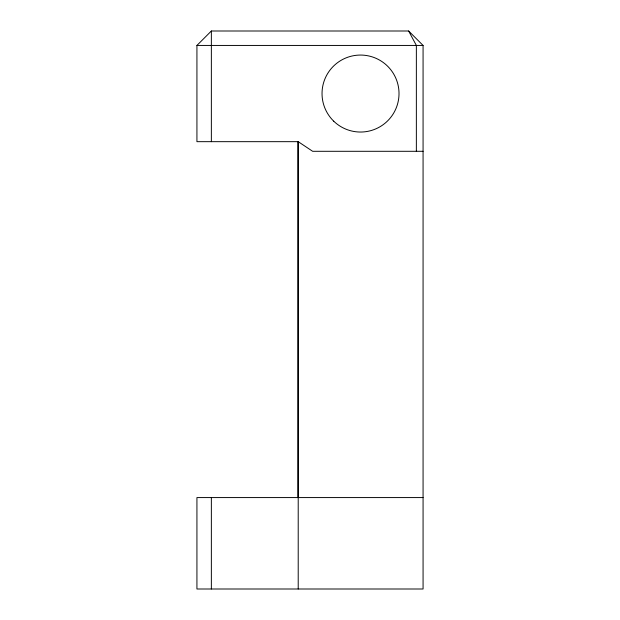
<?xml version="1.0" encoding="UTF-8"?>
<svg xmlns="http://www.w3.org/2000/svg" width="620" height="620" viewBox="0 0 620 620"><rect width="100%" height="100%" fill="white"/><g stroke="black" fill="none" stroke-linecap="round" stroke-linejoin="round"><path stroke-width="0.93" d="M423.072 151.296L312.643 151.296L298.212 141.67L196.928 141.67L196.928 45.438L211.358 31L408.642 31L423.072 45.438L423.072 589L196.928 589L196.928 497.573L423.072 497.573M196.928 45.438L423.072 45.438M408.642 31L416.361 45.438L416.361 151.296M298.212 141.67L298.212 589M297.972 141.67L297.972 497.573M211.358 31L211.358 141.67M211.358 497.573L211.358 589M333.731 121.187A38.494 38.494 0 0 0 397.854 102.943A38.494 38.494 0 0 0 349.99 56.529A38.494 38.494 0 0 0 333.731 121.187"/></g></svg>
